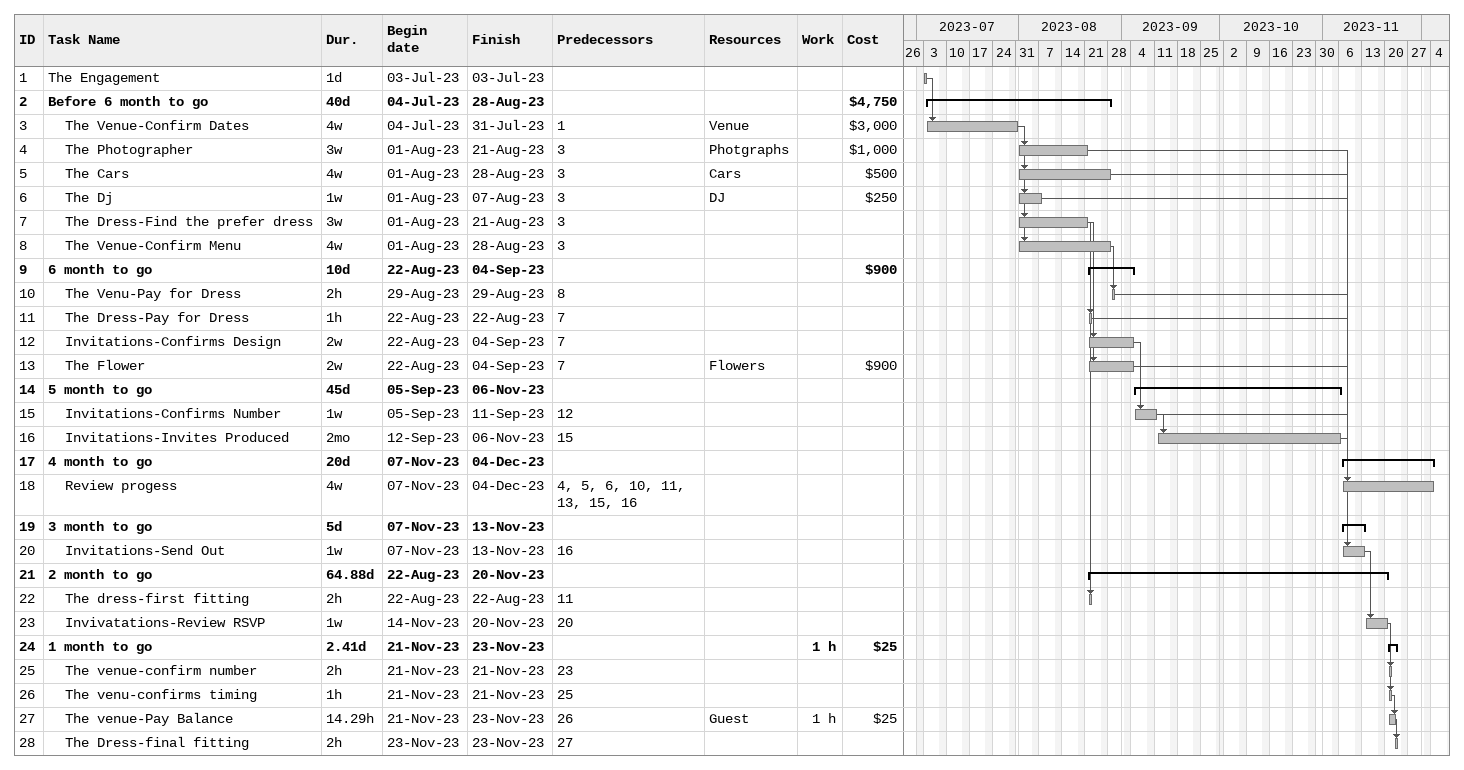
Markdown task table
| ID | Level | Task | Duration | Start | Finish | Predecessors | Resources | Work (h) | Cost ($) |
|---|---|---|---|---|---|---|---|---|---|
| 1 | 1 | The Engagement | 1d | 2023-07-03 | 2023-07-03 |  |  |  |  |
| 2 | 1 | **Before 6 month to go** | 40d | 2023-07-04 | 2023-08-28 |  |  |  | 4750 |
| 3 | 2 | The Venue-Confirm Dates | 4w | 2023-07-04 | 2023-07-31 | 1 | Venue |  | 3000 |
| 4 | 2 | The Photographer | 3w | 2023-08-01 | 2023-08-21 | 3 | Photgraphs |  | 1000 |
| 5 | 2 | The Cars | 4w | 2023-08-01 | 2023-08-28 | 3 | Cars |  | 500 |
| 6 | 2 | The Dj | 1w | 2023-08-01 | 2023-08-07 | 3 | DJ |  | 250 |
| 7 | 2 | The Dress-Find the prefer dress | 3w | 2023-08-01 | 2023-08-21 | 3 |  |  |  |
| 8 | 2 | The Venue-Confirm Menu | 4w | 2023-08-01 | 2023-08-28 | 3 |  |  |  |
| 9 | 1 | **6 month to go** | 10d | 2023-08-22 | 2023-09-04 |  |  |  | 900 |
| 10 | 2 | The Venu-Pay for Dress | 2h | 2023-08-29 | 2023-08-29 | 8 |  |  |  |
| 11 | 2 | The Dress-Pay for Dress | 1h | 2023-08-22 | 2023-08-22 | 7 |  |  |  |
| 12 | 2 | Invitations-Confirms Design | 2w | 2023-08-22 | 2023-09-04 | 7 |  |  |  |
| 13 | 2 | The Flower | 2w | 2023-08-22 | 2023-09-04 | 7 | Flowers |  | 900 |
| 14 | 1 | **5 month to go** | 45d | 2023-09-05 | 2023-11-06 |  |  |  |  |
| 15 | 2 | Invitations-Confirms Number | 1w | 2023-09-05 | 2023-09-11 | 12 |  |  |  |
| 16 | 2 | Invitations-Invites Produced | 2mo | 2023-09-12 | 2023-11-06 | 15 |  |  |  |
| 17 | 1 | **4 month to go** | 20d | 2023-11-07 | 2023-12-04 |  |  |  |  |
| 18 | 2 | Review progess | 4w | 2023-11-07 | 2023-12-04 | 4, 5, 6, 10, 11, 13, 15, 16 |  |  |  |
| 19 | 1 | **3 month to go** | 5d | 2023-11-07 | 2023-11-13 |  |  |  |  |
| 20 | 2 | Invitations-Send Out | 1w | 2023-11-07 | 2023-11-13 | 16 |  |  |  |
| 21 | 1 | **2 month to go** | 64.88d | 2023-08-22 | 2023-11-20 |  |  |  |  |
| 22 | 2 | The dress-first fitting | 2h | 2023-08-22 | 2023-08-22 | 11 |  |  |  |
| 23 | 2 | Invivatations-Review RSVP | 1w | 2023-11-14 | 2023-11-20 | 20 |  |  |  |
| 24 | 1 | **1 month to go** | 2.41d | 2023-11-21 | 2023-11-23 |  |  | 1 | 25 |
| 25 | 2 | The venue-confirm number | 2h | 2023-11-21 | 2023-11-21 | 23 |  |  |  |
| 26 | 2 | The venu-confirms timing | 1h | 2023-11-21 | 2023-11-21 | 25 |  |  |  |
| 27 | 2 | The venue-Pay Balance | 14.29h | 2023-11-21 | 2023-11-23 | 26 | Guest | 1 | 25 |
| 28 | 2 | The Dress-final fitting | 2h | 2023-11-23 | 2023-11-23 | 27 |  |  |  |
